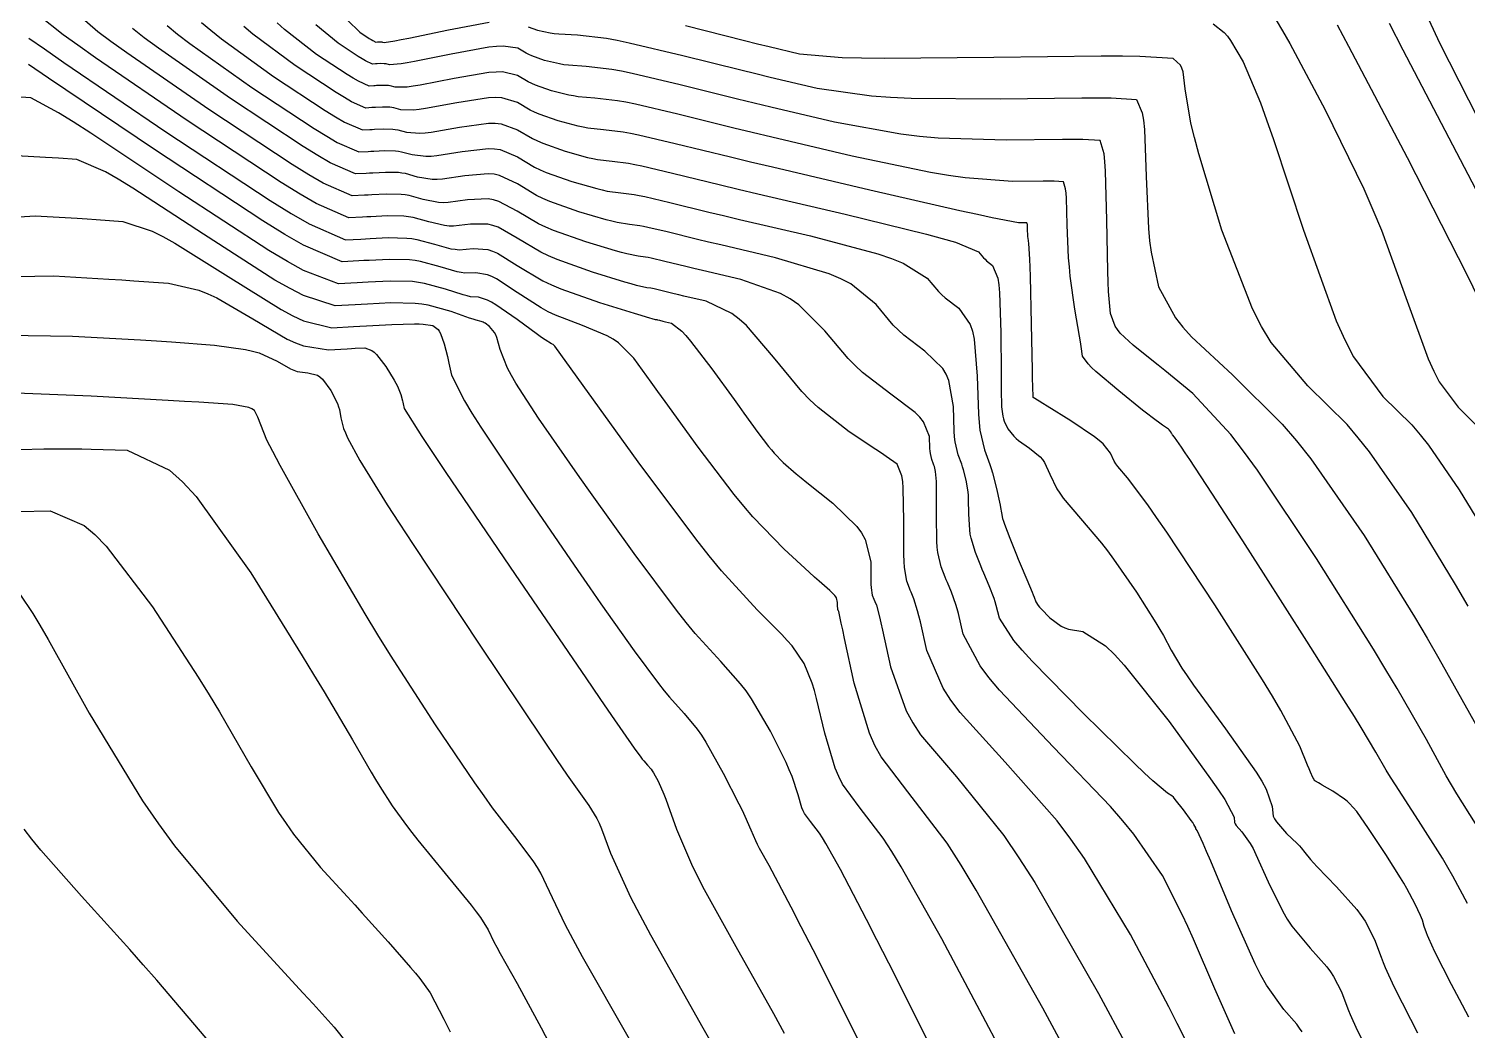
# Model space of a CAD drawing. Header units: metres. Extents: x 837117 to 838479, y 1189012 to 1191015.
# Drawn here: x 837662.7 to 837733.9, y 1189170.1 to 1189219.7 of the extents above; entities that cross this region are included whole.
import ezdxf

# ---------------------------------------------------------------- set-up
doc = ezdxf.new("R2010")
doc.units = ezdxf.units.M
doc.header["$LTSCALE"] = 0.3
doc.layers.add('COTAS 10', color=1, linetype='Continuous')
doc.layers.add('COTAS INT', color=252, linetype='Continuous')

msp = doc.modelspace()

# ---------------------------------------------------------------- linework, layer by layer
at = {"layer": 'COTAS 10'}
for points in [[(837725.702, 1189170.019), (837725.579, 1189170.198), (837725.44, 1189170.385), (837724.792, 1189171.111), (837723.934, 1189172.328), (837723.662, 1189172.824), (837723.374, 1189173.388), (837722.209, 1189175.999), (837721.179, 1189178.471), (837720.977, 1189178.948), (837720.81, 1189179.335), (837720.509, 1189179.984), (837720.457, 1189180.042), (837720.448, 1189180.057), (837720.441, 1189180.072), (837720.436, 1189180.121), (837720.35, 1189180.284), (837720.292, 1189180.371), (837720.22, 1189180.476), (837719.835, 1189181.005), (837719.42, 1189181.526), (837719.329, 1189181.626), (837719.247, 1189181.707), (837719.038, 1189181.838), (837718.312, 1189182.444), (837717.905, 1189182.825), (837717.409, 1189183.297), (837714.873, 1189185.772), (837712.339, 1189188.368), (837711.844, 1189188.918), (837711.438, 1189189.395), (837710.721, 1189190.504), (837710.561, 1189191.132), (837710.508, 1189191.305), (837710.451, 1189191.477), (837710.21, 1189192.097), (837709.944, 1189192.725), (837709.87, 1189192.904), (837709.796, 1189193.084), (837709.529, 1189193.751), (837709.317, 1189194.454), (837709.278, 1189194.657), (837709.247, 1189194.864), (837709.206, 1189195.64), (837709.194, 1189196.387), (837709.181, 1189196.574), (837709.164, 1189196.754), (837709.07, 1189197.335), (837708.936, 1189197.848), (837708.895, 1189197.985), (837708.852, 1189198.12), (837708.679, 1189198.589), (837708.53, 1189199.234), (837708.501, 1189199.479), (837708.478, 1189199.753), (837708.438, 1189200.985), (837708.219, 1189202.269), (837708.083, 1189202.576), (837707.913, 1189202.862), (837707.027, 1189203.719), (837705.986, 1189204.511), (837705.72, 1189204.756), (837705.462, 1189205.012), (837704.612, 1189206.03), (837703.369, 1189207.048), (837702.865, 1189207.305), (837702.291, 1189207.55), (837699.639, 1189208.344), (837696.928, 1189208.979), (837696.316, 1189209.124), (837695.764, 1189209.256), (837694.274, 1189209.622), (837693.318, 1189209.848), (837693.104, 1189209.891), (837692.911, 1189209.927), (837692.397, 1189209.988), (837691.787, 1189210.09), (837691.534, 1189210.152), (837691.244, 1189210.228), (837689.894, 1189210.624), (837688.461, 1189211.133), (837688.119, 1189211.28), (837687.801, 1189211.431), (837686.851, 1189211.999), (837685.97, 1189212.419), (837685.695, 1189212.476), (837685.407, 1189212.508), (837684.255, 1189212.409), (837683.142, 1189212.237), (837682.878, 1189212.223), (837682.634, 1189212.223), (837681.912, 1189212.343), (837681.305, 1189212.509), (837681.133, 1189212.538), (837680.959, 1189212.559), (837680.316, 1189212.574), (837679.692, 1189212.541), (837679.53, 1189212.533), (837679.372, 1189212.524), (837678.842, 1189212.494), (837677.587, 1189213.049), (837676.973, 1189213.409), (837676.243, 1189213.859), (837672.643, 1189216.229), (837669.082, 1189218.716), (837668.376, 1189219.239), (837667.792, 1189219.692)], [(837734.286, 1189180.323), (837733.371, 1189181.793), (837733.109, 1189182.237), (837732.844, 1189182.697), (837731.86, 1189184.488), (837730.412, 1189187.016), (837729.856, 1189187.94), (837729.232, 1189188.96), (837726.418, 1189193.454), (837723.498, 1189197.826), (837722.809, 1189198.77), (837722.17, 1189199.597), (837720.294, 1189201.624), (837718.904, 1189202.764), (837718.572, 1189203.033), (837718.263, 1189203.281), (837717.341, 1189204.011), (837716.698, 1189204.615), (837716.566, 1189204.785), (837716.454, 1189204.955), (837716.213, 1189205.58), (837716.119, 1189206.674), (837716.099, 1189207.141), (837716.081, 1189207.678), (837716.038, 1189210.212), (837715.97, 1189212.638), (837715.937, 1189213.108), (837715.897, 1189213.491), (837715.699, 1189214.145), (837714.841, 1189214.2), (837714.385, 1189214.205), (837713.834, 1189214.206), (837711.055, 1189214.171), (837707.684, 1189214.269), (837706.761, 1189214.353), (837705.842, 1189214.462), (837702.557, 1189215.058), (837699.404, 1189215.803), (837698.568, 1189216.005), (837697.748, 1189216.204), (837694.917, 1189216.91), (837692.543, 1189217.47), (837692.011, 1189217.579), (837691.533, 1189217.667), (837690.256, 1189217.818), (837689.378, 1189217.876), (837689.151, 1189217.905), (837688.93, 1189217.94), (837688.193, 1189218.116), (837687.569, 1189218.338), (837687.42, 1189218.402), (837687.281, 1189218.468), (837686.868, 1189218.715), (837686.153, 1189218.827), (837685.825, 1189218.807), (837685.44, 1189218.766), (837683.58, 1189218.431), (837681.756, 1189218.058), (837681.394, 1189217.992), (837681.094, 1189217.942), (837680.526, 1189217.896), (837680.359, 1189217.941), (837680.311, 1189217.949), (837680.264, 1189217.955), (837680.087, 1189217.959), (837679.915, 1189217.95), (837679.871, 1189217.948), (837679.828, 1189217.945), (837679.682, 1189217.937), (837679.337, 1189218.09), (837679.168, 1189218.189), (837678.967, 1189218.312), (837677.978, 1189218.963), (837676.879, 1189219.876)], [(837734.478, 1189206.271), (837733.874, 1189207.501), (837730.917, 1189213.289), (837728.026, 1189218.801), (837727.463, 1189219.858)], [(837710.622, 1189169.421), (837710.049, 1189170.514), (837707.862, 1189174.614), (837705.85, 1189178.184), (837705.386, 1189178.943), (837704.964, 1189179.603), (837703.778, 1189181.159), (837702.957, 1189182.271), (837702.765, 1189182.651), (837702.588, 1189183.062), (837702.076, 1189184.809), (837701.667, 1189186.524), (837701.555, 1189186.916), (837701.444, 1189187.272), (837701.046, 1189188.258), (837700.451, 1189189.121), (837700.216, 1189189.399), (837699.949, 1189189.694), (837698.732, 1189190.904), (837696.965, 1189192.834), (837696.353, 1189193.583), (837695.687, 1189194.425), (837692.838, 1189198.244), (837688.704, 1189203.968), (837688.654, 1189204.018), (837688.637, 1189204.03), (837688.618, 1189204.041), (837688.537, 1189204.074), (837688.222, 1189204.277), (837688.054, 1189204.394), (837687.852, 1189204.539), (837686.835, 1189205.283), (837685.787, 1189206.011), (837685.565, 1189206.146), (837685.374, 1189206.251), (837684.93, 1189206.388), (837684.528, 1189206.417), (837684.363, 1189206.454), (837684.175, 1189206.504), (837683.299, 1189206.791), (837682.252, 1189207.077), (837681.955, 1189207.127), (837681.654, 1189207.163), (837680.546, 1189207.189), (837679.469, 1189207.133), (837679.189, 1189207.118), (837678.917, 1189207.103), (837678.002, 1189207.051), (837676.265, 1189207.719), (837675.474, 1189208.158), (837674.55, 1189208.706), (837670.094, 1189211.604), (837665.728, 1189214.518), (837664.86, 1189215.077), (837664.14, 1189215.528), (837662.77, 1189216.264), (837662.272, 1189216.302)], [(837692.401, 1189169.649), (837690.08, 1189173.734), (837689.612, 1189174.588), (837689.22, 1189175.32), (837688.437, 1189176.961), (837688.016, 1189177.874), (837687.852, 1189178.149), (837687.668, 1189178.432), (837686.834, 1189179.533), (837685.627, 1189181.109), (837685.208, 1189181.692), (837684.752, 1189182.34), (837682.799, 1189185.209), (837680.575, 1189188.658), (837679.948, 1189189.67), (837679.316, 1189190.709), (837676.992, 1189194.667), (837675.102, 1189198.061), (837674.743, 1189198.743), (837674.455, 1189199.314), (837674.009, 1189200.446), (837673.828, 1189200.787), (837673.708, 1189200.86), (837673.557, 1189200.923), (837672.759, 1189201.071), (837671.076, 1189201.188), (837670.367, 1189201.231), (837669.554, 1189201.278), (837665.742, 1189201.49), (837662.034, 1189201.643)]]:
    msp.add_lwpolyline(points, dxfattribs=at)
at = {"layer": 'COTAS INT'}
for points in [[(837719.892, 1189169.681), (837719.518, 1189170.433), (837719.099, 1189171.256), (837717.208, 1189174.832), (837714.925, 1189178.604), (837714.259, 1189179.551), (837713.578, 1189180.456), (837710.996, 1189183.373), (837708.772, 1189185.827), (837708.317, 1189186.44), (837707.932, 1189187.024), (837707.122, 1189188.894), (837706.808, 1189190.311), (837706.736, 1189190.61), (837706.67, 1189190.867), (837706.487, 1189191.46), (837706.346, 1189191.793), (837706.306, 1189191.888), (837706.267, 1189191.984), (837706.126, 1189192.337), (837706.019, 1189193.013), (837706.001, 1189193.311), (837705.989, 1189193.658), (837705.989, 1189195.312), (837705.96, 1189196.941), (837705.93, 1189197.271), (837705.889, 1189197.55), (837705.661, 1189198.12), (837705.118, 1189198.506), (837704.878, 1189198.669), (837704.6, 1189198.855), (837703.276, 1189199.728), (837701.744, 1189200.922), (837701.335, 1189201.31), (837700.933, 1189201.724), (837699.536, 1189203.428), (837698.201, 1189204.987), (837697.838, 1189205.31), (837697.477, 1189205.586), (837696.198, 1189206.187), (837695.095, 1189206.446), (837694.847, 1189206.505), (837694.622, 1189206.558), (837694.016, 1189206.707), (837693.628, 1189206.799), (837693.541, 1189206.816), (837693.462, 1189206.831), (837693.253, 1189206.856), (837692.751, 1189206.976), (837692.487, 1189207.05), (837692.17, 1189207.143), (837690.574, 1189207.627), (837688.818, 1189208.251), (837688.399, 1189208.432), (837688.009, 1189208.616), (837686.845, 1189209.313), (837685.897, 1189209.856), (837685.643, 1189209.944), (837685.394, 1189210.005), (837684.525, 1189210.001), (837683.696, 1189209.909), (837683.472, 1189209.916), (837683.25, 1189209.936), (837682.467, 1189210.123), (837681.684, 1189210.336), (837681.462, 1189210.373), (837681.237, 1189210.401), (837680.408, 1189210.42), (837679.603, 1189210.378), (837679.394, 1189210.367), (837679.19, 1189210.356), (837678.506, 1189210.317), (837676.887, 1189211.033), (837676.095, 1189211.498), (837675.153, 1189212.078), (837670.508, 1189215.135), (837665.963, 1189218.252), (837665.083, 1189218.869), (837664.368, 1189219.381), (837663.154, 1189220.343)], [(837722.371, 1189169.918), (837721.389, 1189172.144), (837720.328, 1189174.605), (837720.044, 1189175.226), (837719.763, 1189175.821), (837718.785, 1189177.752), (837717.381, 1189179.798), (837716.832, 1189180.466), (837716.214, 1189181.177), (837713.402, 1189184.111), (837710.729, 1189186.927), (837710.197, 1189187.564), (837709.757, 1189188.139), (837708.921, 1189189.699), (837708.685, 1189190.722), (837708.622, 1189190.957), (837708.56, 1189191.172), (837708.349, 1189191.778), (837708.145, 1189192.259), (837708.088, 1189192.396), (837708.032, 1189192.534), (837707.827, 1189193.044), (837707.668, 1189193.748), (837707.64, 1189194.009), (837707.619, 1189194.297), (837707.599, 1189195.574), (837707.609, 1189196.798), (837707.606, 1189197.053), (837707.6, 1189197.272), (837707.559, 1189197.759), (837707.496, 1189198.002), (837707.476, 1189198.067), (837707.456, 1189198.131), (837707.374, 1189198.353), (837707.304, 1189198.658), (837707.29, 1189198.774), (837707.279, 1189198.904), (837707.26, 1189199.488), (837706.966, 1189200.22), (837706.781, 1189200.444), (837706.552, 1189200.677), (837705.35, 1189201.594), (837703.938, 1189202.668), (837703.577, 1189203.001), (837703.228, 1189203.348), (837702.074, 1189204.729), (837700.785, 1189206.018), (837700.351, 1189206.307), (837699.884, 1189206.568), (837697.919, 1189207.266), (837696.012, 1189207.712), (837695.581, 1189207.815), (837695.193, 1189207.907), (837694.145, 1189208.164), (837693.473, 1189208.323), (837693.322, 1189208.354), (837693.187, 1189208.379), (837692.825, 1189208.422), (837692.269, 1189208.533), (837692.01, 1189208.601), (837691.707, 1189208.685), (837690.234, 1189209.125), (837688.64, 1189209.692), (837688.259, 1189209.856), (837687.905, 1189210.023), (837686.848, 1189210.656), (837685.933, 1189211.138), (837685.669, 1189211.21), (837685.4, 1189211.257), (837684.39, 1189211.205), (837683.419, 1189211.073), (837683.175, 1189211.069), (837682.942, 1189211.079), (837682.19, 1189211.233), (837681.494, 1189211.423), (837681.297, 1189211.456), (837681.098, 1189211.48), (837680.362, 1189211.497), (837679.647, 1189211.46), (837679.462, 1189211.45), (837679.281, 1189211.44), (837678.674, 1189211.406), (837677.237, 1189212.041), (837676.534, 1189212.454), (837675.698, 1189212.968), (837671.575, 1189215.682), (837667.522, 1189218.484), (837666.73, 1189219.054), (837666.08, 1189219.536), (837664.926, 1189220.536)], [(837669.505, 1189219.847), (837670.023, 1189219.424), (837670.641, 1189218.948), (837673.71, 1189216.776), (837676.788, 1189214.75), (837677.412, 1189214.365), (837677.937, 1189214.057), (837679.01, 1189213.583), (837679.463, 1189213.608), (837679.598, 1189213.616), (837679.737, 1189213.623), (837680.27, 1189213.651), (837680.82, 1189213.638), (837680.969, 1189213.62), (837681.116, 1189213.596), (837681.635, 1189213.454), (837682.326, 1189213.367), (837682.581, 1189213.377), (837682.865, 1189213.402), (837684.12, 1189213.614), (837685.414, 1189213.76), (837685.721, 1189213.743), (837686.007, 1189213.701), (837686.855, 1189213.342), (837687.697, 1189212.838), (837687.979, 1189212.705), (837688.283, 1189212.574), (837689.554, 1189212.122), (837690.781, 1189211.77), (837691.057, 1189211.702), (837691.305, 1189211.647), (837691.969, 1189211.554), (837692.635, 1189211.475), (837692.885, 1189211.429), (837693.163, 1189211.372), (837694.402, 1189211.079), (837696.335, 1189210.605), (837697.051, 1189210.434), (837697.844, 1189210.246), (837701.36, 1189209.423), (837704.697, 1189208.532), (837705.378, 1189208.302), (837705.953, 1189208.079), (837707.149, 1189207.331), (837707.697, 1189206.676), (837707.862, 1189206.512), (837708.034, 1189206.354), (837708.703, 1189205.844), (837709.275, 1189205.047), (837709.384, 1189204.708), (837709.473, 1189204.318), (837709.616, 1189202.483), (837709.677, 1189200.603), (837709.712, 1189200.184), (837709.756, 1189199.81), (837709.984, 1189198.826), (837710.247, 1189198.11), (837710.313, 1189197.904), (837710.376, 1189197.694), (837710.58, 1189196.911), (837710.728, 1189196.237), (837710.756, 1189196.096), (837710.778, 1189195.975), (837710.813, 1189195.706), (837710.875, 1189195.43), (837710.916, 1189195.305), (837710.966, 1189195.16), (837711.231, 1189194.458), (837711.56, 1189193.634), (837711.651, 1189193.412), (837711.743, 1189193.191), (837712.072, 1189192.415), (837712.341, 1189191.782), (837712.394, 1189191.653), (837712.438, 1189191.543), (837712.52, 1189191.309), (837712.64, 1189191.124), (837712.707, 1189191.045), (837712.79, 1189190.953), (837713.212, 1189190.52), (837713.78, 1189190.102), (837713.955, 1189190.02), (837714.136, 1189189.952), (837714.855, 1189189.829), (837715.974, 1189189.128), (837716.409, 1189188.697), (837716.899, 1189188.163), (837719.116, 1189185.376), (837721.174, 1189182.546), (837721.562, 1189181.985), (837721.871, 1189181.521), (837722.333, 1189180.646), (837722.361, 1189180.385), (837722.397, 1189180.306), (837722.445, 1189180.226), (837722.722, 1189179.913), (837723.139, 1189179.335), (837723.275, 1189179.087), (837723.421, 1189178.8), (837724.024, 1189177.447), (837724.745, 1189175.967), (837724.966, 1189175.6), (837725.196, 1189175.252), (837726.103, 1189174.151), (837726.928, 1189173.226), (837727.106, 1189172.989), (837727.262, 1189172.76), (837727.647, 1189172.001), (837727.915, 1189171.28), (837727.998, 1189171.074), (837728.086, 1189170.866), (837728.435, 1189170.094), (837729.109, 1189168.763)], [(837671.217, 1189220.002), (837671.669, 1189219.609), (837672.2, 1189219.18), (837674.777, 1189217.323), (837677.333, 1189215.64), (837677.851, 1189215.321), (837678.287, 1189215.065), (837679.178, 1189214.671), (837679.554, 1189214.693), (837679.666, 1189214.699), (837679.781, 1189214.705), (837680.224, 1189214.728), (837680.681, 1189214.718), (837680.804, 1189214.702), (837680.927, 1189214.682), (837681.358, 1189214.564), (837682.018, 1189214.511), (837682.285, 1189214.531), (837682.588, 1189214.566), (837683.985, 1189214.818), (837685.42, 1189215.011), (837685.747, 1189215.009), (837686.043, 1189214.982), (837686.858, 1189214.685), (837687.593, 1189214.246), (837687.84, 1189214.129), (837688.104, 1189214.015), (837689.214, 1189213.62), (837690.319, 1189213.313), (837690.581, 1189213.253), (837690.823, 1189213.204), (837691.541, 1189213.12), (837692.36, 1189213.023), (837692.667, 1189212.966), (837693.008, 1189212.897), (837694.531, 1189212.537), (837696.906, 1189211.954), (837697.785, 1189211.744), (837698.76, 1189211.513), (837703.081, 1189210.501), (837707.104, 1189209.515), (837707.891, 1189209.299), (837708.536, 1189209.109), (837709.687, 1189208.633), (837709.931, 1189208.34), (837710.005, 1189208.267), (837710.082, 1189208.197), (837710.38, 1189207.969), (837710.636, 1189207.334), (837710.685, 1189207.007), (837710.725, 1189206.614), (837710.793, 1189204.646), (837710.802, 1189202.624), (837710.806, 1189202.195), (837710.809, 1189201.824), (837710.827, 1189200.961), (837710.886, 1189200.495), (837710.916, 1189200.374), (837710.953, 1189200.258), (837711.135, 1189199.87), (837711.433, 1189199.502), (837711.543, 1189199.399), (837711.665, 1189199.296), (837712.204, 1189198.916), (837712.733, 1189198.485), (837712.849, 1189198.349), (837712.952, 1189198.206), (837713.214, 1189197.627), (837713.553, 1189196.91), (837713.705, 1189196.679), (837713.882, 1189196.435), (837714.73, 1189195.437), (837715.77, 1189194.214), (837716.068, 1189193.828), (837716.37, 1189193.422), (837717.499, 1189191.782), (837718.467, 1189190.264), (837718.668, 1189189.933), (837718.841, 1189189.641), (837719.222, 1189188.913), (837719.751, 1189188.029), (837720.016, 1189187.639), (837720.333, 1189187.186), (837721.909, 1189185.024), (837723.428, 1189182.869), (837723.71, 1189182.419), (837723.931, 1189182.033), (837724.229, 1189181.172), (837724.28, 1189180.697), (837724.345, 1189180.555), (837724.433, 1189180.409), (837724.935, 1189179.842), (837725.467, 1189179.334), (837725.574, 1189179.225), (837725.663, 1189179.129), (837725.839, 1189178.895), (837726.117, 1189178.545), (837726.271, 1189178.376), (837726.458, 1189178.176), (837727.414, 1189177.191), (837728.416, 1189176.067), (837728.632, 1189175.779), (837728.823, 1189175.501), (837729.289, 1189174.579), (837729.615, 1189173.703), (837729.717, 1189173.453), (837729.823, 1189173.2), (837730.247, 1189172.262), (837731.066, 1189170.645), (837731.422, 1189169.965)], [(837733.958, 1189170.737), (837733.495, 1189171.613), (837733.104, 1189172.359), (837732.276, 1189173.974), (837731.973, 1189174.637), (837731.912, 1189174.782), (837731.86, 1189174.91), (837731.754, 1189175.237), (837731.66, 1189175.539), (837731.615, 1189175.652), (837731.562, 1189175.779), (837731.305, 1189176.343), (837730.893, 1189177.113), (837730.744, 1189177.369), (837730.578, 1189177.644), (837729.852, 1189178.79), (837729.129, 1189179.889), (837728.965, 1189180.133), (837728.818, 1189180.352), (837728.419, 1189180.925), (837728.056, 1189181.325), (837727.932, 1189181.434), (837727.796, 1189181.542), (837727.219, 1189181.926), (837726.696, 1189182.234), (837726.594, 1189182.293), (837726.511, 1189182.342), (837726.368, 1189182.428), (837726.347, 1189182.441), (837726.342, 1189182.445), (837726.336, 1189182.449), (837726.317, 1189182.463), (837726.302, 1189182.477), (837726.298, 1189182.485), (837726.297, 1189182.5), (837726.291, 1189182.525), (837726.285, 1189182.535), (837726.279, 1189182.547), (837726.242, 1189182.601), (837726.112, 1189182.877), (837726.047, 1189183.029), (837725.97, 1189183.214), (837725.584, 1189184.156), (837724.654, 1189185.931), (837724.234, 1189186.642), (837723.743, 1189187.449), (837721.381, 1189191.153), (837719.001, 1189194.75), (837718.498, 1189195.489), (837718.063, 1189196.116), (837717.057, 1189197.451), (837716.583, 1189198.009), (837716.484, 1189198.145), (837716.4, 1189198.274), (837716.21, 1189198.675), (837715.849, 1189199.131), (837715.657, 1189199.296), (837715.424, 1189199.476), (837714.247, 1189200.265), (837713.087, 1189200.988), (837712.865, 1189201.127), (837712.685, 1189201.239), (837712.392, 1189201.423), (837712.37, 1189201.99), (837712.362, 1189202.343), (837712.352, 1189202.781), (837712.305, 1189205.073), (837712.252, 1189207.414), (837712.238, 1189207.884), (837712.224, 1189208.276), (837712.175, 1189209.048), (837712.137, 1189209.314), (837712.13, 1189209.387), (837712.124, 1189209.461), (837712.113, 1189209.727), (837712.107, 1189209.943), (837712.104, 1189209.985), (837712.1, 1189210.019), (837712.083, 1189210.077), (837712.006, 1189210.082), (837711.917, 1189210.082), (837711.67, 1189210.079), (837710.356, 1189210.324), (837709.634, 1189210.48), (837708.757, 1189210.674), (837704.297, 1189211.697), (837699.49, 1189212.823), (837698.394, 1189213.084), (837697.4, 1189213.322), (837694.66, 1189213.994), (837692.853, 1189214.421), (837692.448, 1189214.504), (837692.084, 1189214.571), (837691.112, 1189214.686), (837690.341, 1189214.762), (837690.104, 1189214.804), (837689.856, 1189214.855), (837688.873, 1189215.119), (837687.926, 1189215.456), (837687.7, 1189215.553), (837687.489, 1189215.653), (837686.861, 1189216.029), (837686.08, 1189216.264), (837685.773, 1189216.275), (837685.427, 1189216.263), (837683.85, 1189216.022), (837682.31, 1189215.73), (837681.988, 1189215.684), (837681.71, 1189215.654), (837681.08, 1189215.675), (837680.737, 1189215.768), (837680.64, 1189215.785), (837680.542, 1189215.797), (837680.179, 1189215.805), (837679.826, 1189215.787), (837679.734, 1189215.782), (837679.645, 1189215.777), (837679.346, 1189215.76), (837678.637, 1189216.073), (837678.29, 1189216.277), (837677.877, 1189216.531), (837675.844, 1189217.87), (837673.76, 1189219.412), (837673.316, 1189219.794)], [(837733.889, 1189176.364), (837733.174, 1189177.715), (837732.922, 1189178.149), (837732.648, 1189178.608), (837731.464, 1189180.482), (837730.328, 1189182.243), (837730.084, 1189182.631), (837729.87, 1189182.976), (837729.35, 1189183.864), (837728.631, 1189185.075), (837728.292, 1189185.624), (837727.892, 1189186.266), (837725.942, 1189189.357), (837723.793, 1189192.73), (837723.268, 1189193.55), (837722.774, 1189194.32), (837721.24, 1189196.69), (837720.143, 1189198.361), (837719.923, 1189198.691), (837719.74, 1189198.963), (837719.383, 1189199.466), (837719.284, 1189199.583), (837719.264, 1189199.611), (837719.246, 1189199.638), (837719.206, 1189199.722), (837719.13, 1189199.818), (837719.09, 1189199.852), (837719.041, 1189199.89), (837718.795, 1189200.056), (837718.278, 1189200.43), (837718.059, 1189200.6), (837717.807, 1189200.799), (837716.623, 1189201.756), (837715.496, 1189202.715), (837715.281, 1189202.915), (837715.108, 1189203.086), (837714.831, 1189203.47), (837714.771, 1189203.949), (837714.735, 1189204.181), (837714.691, 1189204.455), (837714.46, 1189205.805), (837714.226, 1189207.435), (837714.181, 1189207.887), (837714.143, 1189208.338), (837714.075, 1189209.969), (837714.038, 1189211.29), (837714.02, 1189211.546), (837713.998, 1189211.755), (837713.891, 1189212.111), (837713.424, 1189212.141), (837713.176, 1189212.143), (837712.876, 1189212.144), (837711.362, 1189212.125), (837709.02, 1189212.296), (837708.197, 1189212.417), (837707.299, 1189212.568), (837703.427, 1189213.378), (837699.447, 1189214.313), (837698.481, 1189214.544), (837697.574, 1189214.763), (837694.788, 1189215.452), (837692.698, 1189215.946), (837692.229, 1189216.041), (837691.808, 1189216.119), (837690.684, 1189216.252), (837689.86, 1189216.319), (837689.627, 1189216.355), (837689.393, 1189216.398), (837688.533, 1189216.617), (837687.747, 1189216.897), (837687.56, 1189216.978), (837687.385, 1189217.06), (837686.864, 1189217.372), (837686.116, 1189217.546), (837685.799, 1189217.541), (837685.433, 1189217.514), (837683.715, 1189217.227), (837682.033, 1189216.894), (837681.691, 1189216.838), (837681.402, 1189216.798), (837680.803, 1189216.785), (837680.548, 1189216.855), (837680.476, 1189216.867), (837680.403, 1189216.876), (837680.133, 1189216.882), (837679.871, 1189216.868), (837679.803, 1189216.865), (837679.737, 1189216.861), (837679.514, 1189216.849), (837678.987, 1189217.082), (837678.729, 1189217.233), (837678.422, 1189217.422), (837676.911, 1189218.417), (837675.319, 1189219.644), (837674.962, 1189219.979)], [(837678.438, 1189220.108), (837679.045, 1189219.51), (837679.512, 1189219.203), (837679.607, 1189219.145), (837679.687, 1189219.098), (837679.85, 1189219.026), (837679.919, 1189219.03), (837679.939, 1189219.031), (837679.96, 1189219.032), (837680.041, 1189219.036), (837680.124, 1189219.034), (837680.147, 1189219.031), (837680.169, 1189219.028), (837680.248, 1189219.006), (837680.785, 1189219.086), (837681.097, 1189219.146), (837681.479, 1189219.222), (837683.445, 1189219.636), (837685.447, 1189220.017)], [(837687.39, 1189219.779), (837687.853, 1189219.614), (837688.468, 1189219.483), (837688.674, 1189219.456), (837688.896, 1189219.433), (837689.828, 1189219.385), (837691.257, 1189219.215), (837691.792, 1189219.116), (837692.388, 1189218.995), (837695.046, 1189218.367), (837697.921, 1189217.646), (837698.655, 1189217.465), (837699.362, 1189217.293), (837701.687, 1189216.739), (837704.384, 1189216.355), (837705.324, 1189216.29), (837706.349, 1189216.242), (837710.747, 1189216.218), (837714.793, 1189216.267), (837715.595, 1189216.266), (837716.259, 1189216.259), (837717.507, 1189216.179), (837717.792, 1189215.521), (837717.849, 1189215.15), (837717.896, 1189214.697), (837717.984, 1189212.375), (837718.093, 1189209.799), (837718.153, 1189209.185), (837718.225, 1189208.614), (837718.595, 1189206.908), (837719.432, 1189205.372), (837719.8, 1189204.907), (837720.226, 1189204.425), (837722.256, 1189202.544), (837724.724, 1189200.112), (837725.427, 1189199.283), (837726.137, 1189198.387), (837728.774, 1189194.59), (837731.268, 1189190.558), (837731.89, 1189189.515), (837732.482, 1189188.504), (837734.37, 1189185.113)], [(837733.924, 1189191.091), (837733.305, 1189192.157), (837731.13, 1189195.725), (837729.047, 1189198.726), (837728.485, 1189199.434), (837727.93, 1189200.089), (837725.98, 1189202.01), (837724.169, 1189204.149), (837723.701, 1189204.941), (837723.248, 1189205.819), (837721.733, 1189209.712), (837720.591, 1189213.497), (837720.372, 1189214.307), (837720.196, 1189215.014), (837719.911, 1189216.706), (837719.814, 1189217.558), (837719.756, 1189217.734), (837719.685, 1189217.884), (837719.315, 1189218.213), (837717.676, 1189218.318), (837716.804, 1189218.328), (837715.751, 1189218.329), (837710.439, 1189218.264), (837705.013, 1189218.215), (837703.888, 1189218.226), (837702.927, 1189218.249), (837700.818, 1189218.42), (837699.319, 1189218.783), (837698.742, 1189218.926), (837698.095, 1189219.087), (837695.174, 1189219.825)], [(837721.304, 1189219.936), (837721.844, 1189219.506), (837722.003, 1189219.317), (837722.166, 1189219.097), (837722.789, 1189218.051), (837723.64, 1189216.014), (837723.947, 1189215.17), (837724.285, 1189214.204), (837725.766, 1189209.707), (837727.394, 1189205.226), (837727.825, 1189204.272), (837728.248, 1189203.442), (837729.704, 1189201.476), (837731.136, 1189200.065), (837731.544, 1189199.584), (837731.956, 1189199.064), (837733.486, 1189196.86), (837735.088, 1189194.231)], [(837724.424, 1189220.109), (837724.733, 1189219.588), (837725.096, 1189218.949), (837726.853, 1189215.67), (837728.757, 1189211.757), (837729.213, 1189210.72), (837729.637, 1189209.703), (837730.914, 1189206.196), (837731.953, 1189203.336), (837732.228, 1189202.727), (837732.498, 1189202.197), (837733.428, 1189200.942), (837734.342, 1189200.042)], [(837730.011, 1189219.964), (837730.692, 1189218.637), (837734.283, 1189211.751)], [(837731.977, 1189220.121), (837732.509, 1189218.991), (837735.38, 1189213.334)], [(837662.656, 1189219.226), (837663.437, 1189218.685), (837664.403, 1189218.02), (837669.441, 1189214.588), (837674.608, 1189211.187), (837675.656, 1189210.542), (837676.537, 1189210.025), (837678.338, 1189209.228), (837679.099, 1189209.271), (837679.325, 1189209.284), (837679.558, 1189209.296), (837680.454, 1189209.343), (837681.376, 1189209.322), (837681.626, 1189209.291), (837681.873, 1189209.25), (837682.744, 1189209.012), (837683.558, 1189208.792), (837683.769, 1189208.762), (837683.974, 1189208.745), (837684.66, 1189208.796), (837685.387, 1189208.754), (837685.617, 1189208.678), (837685.86, 1189208.574), (837686.842, 1189207.969), (837688.113, 1189207.209), (837688.539, 1189207.007), (837688.996, 1189206.81), (837690.915, 1189206.128), (837692.632, 1189205.6), (837692.964, 1189205.5), (837693.232, 1189205.419), (837693.682, 1189205.289), (837693.738, 1189205.283), (837693.759, 1189205.279), (837693.783, 1189205.274), (837693.888, 1189205.249), (837694.051, 1189205.209), (837694.112, 1189205.195), (837694.179, 1189205.179), (837694.477, 1189205.109), (837694.991, 1189204.713), (837695.195, 1189204.492), (837695.426, 1189204.222), (837696.48, 1189202.842), (837697.577, 1189201.328), (837697.834, 1189200.973), (837698.07, 1189200.645), (837698.757, 1189199.695), (837699.288, 1189198.998), (837699.427, 1189198.831), (837699.561, 1189198.674), (837700.018, 1189198.2), (837700.657, 1189197.646), (837700.907, 1189197.439), (837701.189, 1189197.21), (837702.471, 1189196.188), (837703.665, 1189195.03), (837703.891, 1189194.715), (837704.072, 1189194.401), (837704.348, 1189193.289), (837704.348, 1189192.367), (837704.355, 1189192.173), (837704.364, 1189192.007), (837704.424, 1189191.631), (837704.503, 1189191.433), (837704.547, 1189191.327), (837704.626, 1189191.141), (837704.78, 1189190.562), (837704.85, 1189190.262), (837704.931, 1189189.901), (837705.322, 1189188.089), (837706.107, 1189185.91), (837706.437, 1189185.316), (837706.816, 1189184.727), (837708.59, 1189182.635), (837710.943, 1189179.735), (837711.686, 1189178.637), (837712.469, 1189177.41), (837715.631, 1189171.912), (837718.435, 1189166.692)], [(837715.961, 1189165.449), (837712.87, 1189171.184), (837709.575, 1189177.027), (837708.817, 1189178.27), (837708.126, 1189179.35), (837706.184, 1189181.897), (837704.859, 1189183.627), (837704.557, 1189184.192), (837704.282, 1189184.795), (837703.522, 1189187.284), (837703.055, 1189189.49), (837702.964, 1189189.914), (837702.89, 1189190.257), (837702.764, 1189190.823), (837702.748, 1189190.861), (837702.743, 1189190.872), (837702.739, 1189190.883), (837702.722, 1189190.924), (837702.71, 1189191.001), (837702.708, 1189191.036), (837702.707, 1189191.076), (837702.707, 1189191.266), (837702.65, 1189191.496), (837702.612, 1189191.56), (837702.566, 1189191.625), (837702.32, 1189191.864), (837701.786, 1189192.326), (837701.559, 1189192.531), (837701.296, 1189192.77), (837700.06, 1189193.913), (837698.517, 1189195.517), (837698.061, 1189196.047), (837697.593, 1189196.614), (837695.798, 1189198.97), (837694.169, 1189201.225), (837693.805, 1189201.728), (837693.479, 1189202.179), (837692.618, 1189203.369), (837691.855, 1189204.133), (837691.59, 1189204.316), (837691.303, 1189204.486), (837690.073, 1189204.994), (837688.737, 1189205.503), (837688.383, 1189205.674), (837688.036, 1189205.857), (837686.838, 1189206.626), (837685.824, 1189207.293), (837685.591, 1189207.412), (837685.38, 1189207.502), (837684.795, 1189207.592), (837684.251, 1189207.581), (837684.066, 1189207.608), (837683.866, 1189207.648), (837683.022, 1189207.902), (837682.062, 1189208.164), (837681.79, 1189208.209), (837681.515, 1189208.243), (837680.5, 1189208.266), (837679.513, 1189208.214), (837679.257, 1189208.201), (837679.008, 1189208.187), (837678.17, 1189208.14), (837676.264, 1189208.965), (837675.342, 1189209.501), (837674.249, 1189210.17), (837668.877, 1189213.7), (837663.645, 1189217.24), (837662.641, 1189217.916)], [(837707.937, 1189168.045), (837705.239, 1189173.411), (837704.653, 1189174.567), (837704.137, 1189175.58), (837702.854, 1189178.045), (837702.124, 1189179.341), (837701.956, 1189179.616), (837701.802, 1189179.856), (837701.371, 1189180.421), (837701.073, 1189180.824), (837701.004, 1189180.962), (837700.94, 1189181.112), (837700.754, 1189181.746), (837700.452, 1189182.661), (837700.314, 1189182.988), (837700.153, 1189183.346), (837699.378, 1189184.904), (837698.437, 1189186.506), (837698.172, 1189186.891), (837697.904, 1189187.252), (837696.921, 1189188.344), (837695.658, 1189189.731), (837695.213, 1189190.277), (837694.728, 1189190.894), (837692.634, 1189193.705), (837690.47, 1189196.722), (837689.941, 1189197.468), (837689.442, 1189198.175), (837687.893, 1189200.407), (837686.78, 1189202.132), (837686.556, 1189202.521), (837686.369, 1189202.87), (837685.997, 1189203.808), (837685.837, 1189204.398), (837685.783, 1189204.528), (837685.725, 1189204.643), (837685.479, 1189204.94), (837685.25, 1189205.1), (837685.201, 1189205.129), (837685.16, 1189205.153), (837685.065, 1189205.183), (837684.805, 1189205.253), (837684.66, 1189205.3), (837684.483, 1189205.361), (837683.576, 1189205.681), (837682.441, 1189205.991), (837682.119, 1189206.044), (837681.794, 1189206.084), (837680.591, 1189206.112), (837679.424, 1189206.051), (837679.121, 1189206.035), (837678.826, 1189206.019), (837677.834, 1189205.963), (837676.265, 1189206.473), (837675.606, 1189206.814), (837674.85, 1189207.242), (837671.312, 1189209.507), (837667.811, 1189211.796), (837667.08, 1189212.238), (837666.452, 1189212.597), (837665.041, 1189213.202), (837664.134, 1189213.27), (837663.822, 1189213.29), (837663.485, 1189213.312), (837662.049, 1189213.394)], [(837660.562, 1189210.273), (837662.973, 1189210.418), (837665.055, 1189210.299), (837665.544, 1189210.268), (837665.995, 1189210.239), (837667.312, 1189210.14), (837668.763, 1189209.665), (837669.3, 1189209.399), (837669.894, 1189209.074), (837672.529, 1189207.411), (837675.151, 1189205.778), (837675.738, 1189205.471), (837676.265, 1189205.228), (837677.666, 1189204.874), (837678.735, 1189204.934), (837679.053, 1189204.952), (837679.38, 1189204.969), (837680.637, 1189205.035), (837681.751, 1189205.07), (837681.987, 1189205.069), (837682.192, 1189205.062), (837682.671, 1189204.996), (837682.923, 1189204.795), (837682.986, 1189204.703), (837683.045, 1189204.596), (837683.231, 1189204.078), (837683.386, 1189203.463), (837683.425, 1189203.295), (837683.463, 1189203.128), (837683.588, 1189202.531), (837684.229, 1189201.252), (837684.593, 1189200.654), (837685.038, 1189199.951), (837687.315, 1189196.532), (837689.837, 1189192.86), (837690.436, 1189191.997), (837690.991, 1189191.2), (837692.636, 1189188.878), (837693.845, 1189187.256), (837694.125, 1189186.9), (837694.382, 1189186.585), (837695.111, 1189185.784), (837695.757, 1189185.004), (837695.961, 1189184.702), (837696.176, 1189184.362), (837697.041, 1189182.824), (837697.822, 1189181.309), (837697.983, 1189180.984), (837698.12, 1189180.7), (837698.417, 1189180.015), (837698.638, 1189179.494), (837698.727, 1189179.312), (837698.829, 1189179.115), (837699.298, 1189178.269), (837700.395, 1189176.197), (837700.891, 1189175.226), (837701.472, 1189174.084), (837704.267, 1189168.527)], [(837661.051, 1189207.396), (837663.896, 1189207.442), (837666.624, 1189207.286), (837667.266, 1189207.246), (837667.857, 1189207.207), (837669.583, 1189207.078), (837671.075, 1189206.734), (837671.519, 1189206.56), (837671.978, 1189206.352), (837673.746, 1189205.315), (837675.452, 1189204.314), (837675.87, 1189204.128), (837676.265, 1189203.982), (837677.498, 1189203.786), (837678.431, 1189203.839), (837678.637, 1189203.851), (837678.821, 1189203.861), (837679.294, 1189203.887), (837679.652, 1189203.754), (837679.763, 1189203.665), (837679.879, 1189203.552), (837680.34, 1189202.956), (837680.755, 1189202.291), (837680.842, 1189202.135), (837680.917, 1189201.991), (837681.085, 1189201.575), (837681.165, 1189201.264), (837681.184, 1189201.187), (837681.201, 1189201.114), (837681.25, 1189200.882), (837682.116, 1189199.496), (837682.648, 1189198.695), (837683.306, 1189197.712), (837686.738, 1189192.658), (837690.233, 1189187.544), (837690.931, 1189186.525), (837691.512, 1189185.678), (837692.639, 1189184.052), (837692.962, 1189183.618), (837693.037, 1189183.523), (837693.106, 1189183.438), (837693.301, 1189183.224), (837693.473, 1189183.016), (837693.528, 1189182.935), (837693.585, 1189182.844), (837693.817, 1189182.433), (837694.11, 1189181.778), (837694.206, 1189181.533), (837694.309, 1189181.261), (837694.735, 1189180.051), (837695.469, 1189178.316), (837695.766, 1189177.712), (837696.105, 1189177.056), (837697.666, 1189174.242), (837699.528, 1189170.917), (837700.055, 1189169.939)], [(837661.542, 1189204.519), (837664.819, 1189204.466), (837668.194, 1189204.273), (837668.987, 1189204.224), (837669.719, 1189204.176), (837671.854, 1189204.016), (837673.386, 1189203.802), (837673.739, 1189203.721), (837674.061, 1189203.629), (837674.964, 1189203.218), (837675.622, 1189202.842), (837675.79, 1189202.772), (837675.952, 1189202.718), (837676.482, 1189202.648), (837676.953, 1189202.53), (837677.078, 1189202.445), (837677.2, 1189202.339), (837677.619, 1189201.766), (837677.938, 1189201.121), (837677.998, 1189200.968), (837678.045, 1189200.827), (837678.111, 1189200.413), (837678.245, 1189199.883), (837678.334, 1189199.669), (837678.447, 1189199.426), (837679.045, 1189198.307), (837680.406, 1189196.117), (837680.999, 1189195.199), (837681.687, 1189194.146), (837684.953, 1189189.216), (837688.145, 1189184.453), (837688.787, 1189183.506), (837689.323, 1189182.719), (837690.385, 1189181.219), (837690.779, 1189180.583), (837690.895, 1189180.341), (837691.014, 1189180.071), (837691.467, 1189178.859), (837692.454, 1189176.683), (837692.909, 1189175.806), (837693.444, 1189174.809), (837696.034, 1189170.215), (837698.661, 1189165.638)], [(837662.233, 1189198.856), (837663.402, 1189198.88), (837664.85, 1189198.888), (837665.289, 1189198.882), (837665.745, 1189198.873), (837667.529, 1189198.813), (837669.62, 1189197.834), (837670.269, 1189197.245), (837670.948, 1189196.519), (837673.654, 1189192.749), (837676.191, 1189188.64), (837676.764, 1189187.701), (837677.281, 1189186.847), (837678.681, 1189184.479), (837679.611, 1189182.876), (837679.832, 1189182.505), (837680.037, 1189182.166), (837680.646, 1189181.202), (837681.358, 1189180.226), (837681.628, 1189179.879), (837681.93, 1189179.498), (837683.283, 1189177.846), (837684.557, 1189176.281), (837684.809, 1189175.956), (837685.018, 1189175.678), (837685.407, 1189175.062), (837685.691, 1189174.466), (837685.834, 1189174.201), (837686.003, 1189173.891), (837686.846, 1189172.408), (837688.037, 1189170.207), (837688.426, 1189169.445)], [(837662.122, 1189195.783), (837663.716, 1189195.809), (837665.395, 1189195.093), (837665.929, 1189194.634), (837666.493, 1189194.063), (837668.779, 1189191.06), (837671.04, 1189187.571), (837671.587, 1189186.694), (837672.101, 1189185.854), (837673.675, 1189183.143), (837675.024, 1189180.879), (837675.397, 1189180.322), (837675.769, 1189179.795), (837677.109, 1189178.144), (837678.436, 1189176.695), (837678.8, 1189176.296), (837679.163, 1189175.897), (837680.462, 1189174.462), (837681.565, 1189173.205), (837681.804, 1189172.919), (837682.014, 1189172.659), (837682.536, 1189171.944), (837683.212, 1189170.647), (837683.521, 1189170.02)], [(837662.225, 1189191.682), (837662.869, 1189190.726), (837663.207, 1189190.154), (837663.613, 1189189.448), (837665.654, 1189185.787), (837668.292, 1189181.451), (837669.075, 1189180.32), (837669.88, 1189179.219), (837672.978, 1189175.493), (837675.69, 1189172.541), (837676.252, 1189171.928), (837676.733, 1189171.403), (837677.788, 1189170.246), (837678.426, 1189169.429)], [(837671.446, 1189169.697), (837668.994, 1189172.565), (837668.323, 1189173.332), (837667.656, 1189174.089), (837665.276, 1189176.726), (837663.255, 1189179.016), (837662.814, 1189179.553), (837662.426, 1189180.047)]]:
    msp.add_lwpolyline(points, dxfattribs=at)

doc.saveas('drawing.dxf')
